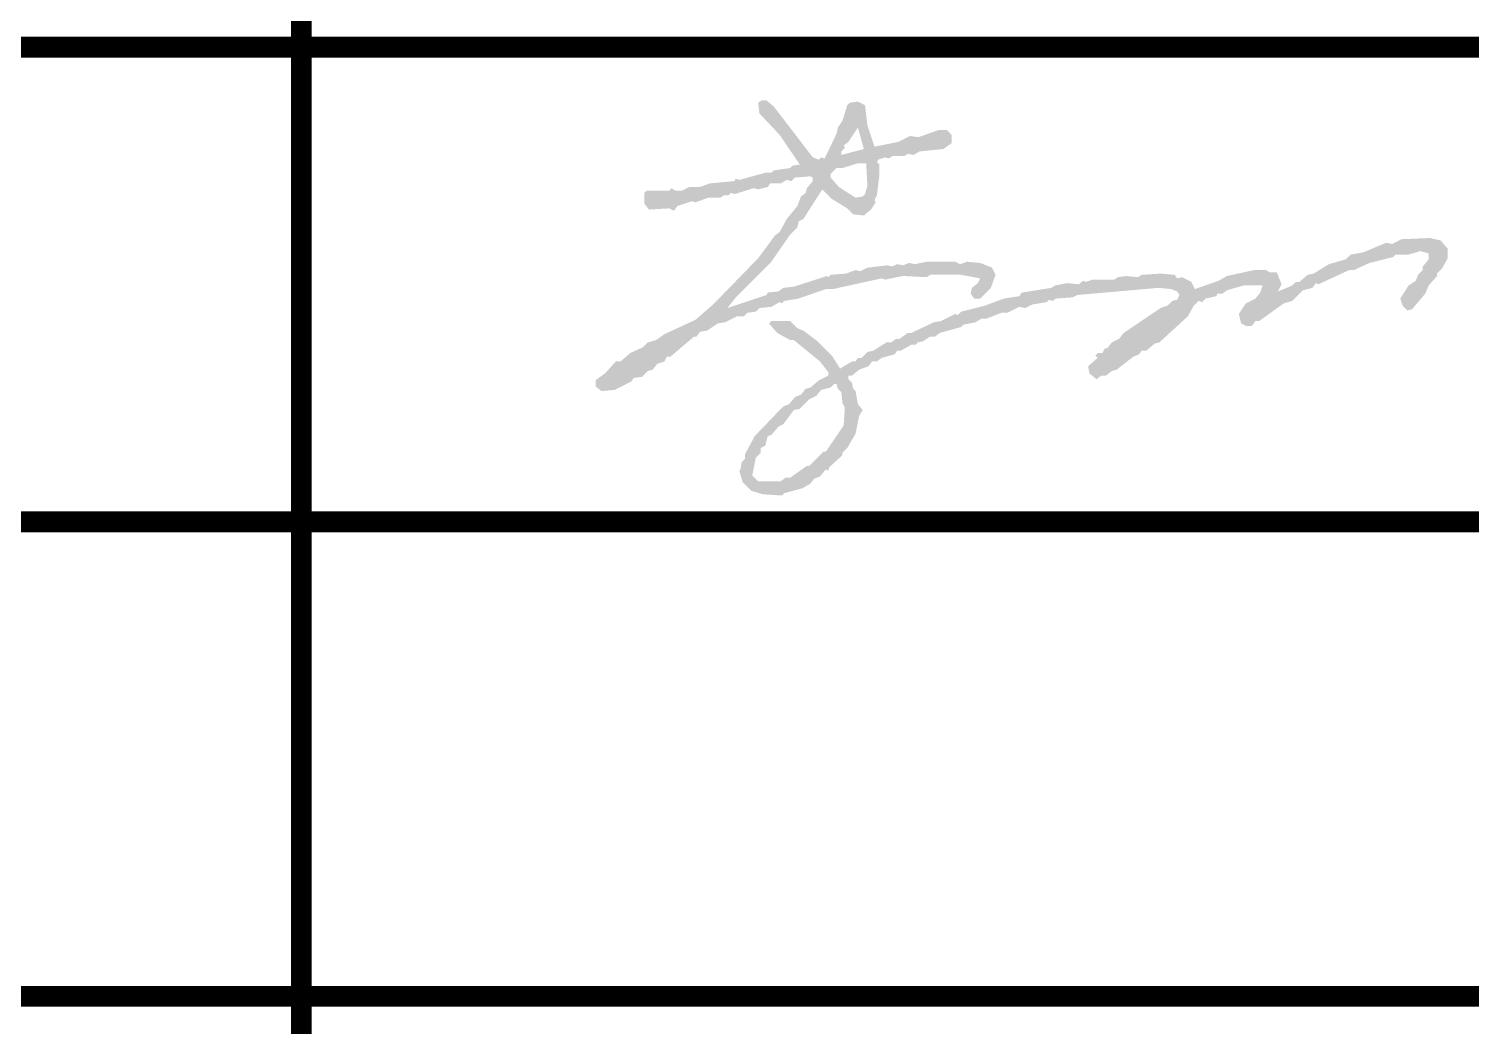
# Model space of a CAD drawing. Extents: x -518115 to 389031, y -231062 to 1628073.
# Drawn here: x 79160 to 81590, y 653407 to 655088 of the extents above; entities that cross this region are included whole.
import ezdxf

# ---------------------------------------------------------------- set-up
doc = ezdxf.new("R2010")
doc.units = 0
doc.header["$LTSCALE"] = 1000
doc.header["$MEASUREMENT"] = 0
doc.layers.add('图框', color=140, linetype='Continuous')
doc.layers.add('签名', color=7, linetype='Continuous', lineweight=18)

# ---------------------------------------------------------------- blocks, each defined once
blk = doc.blocks.new('TK')
at = {"layer": '签名'}
h = blk.add_hatch(color=2, dxfattribs=at)
h.dxf.hatch_style = 1
h.paths.add_polyline_path([(546889.8, 501732.3), (546889.8, 501738.3), (546895.8, 501744.3), (546893.8, 501748.3), (546901.8, 501754.3), (546917.8, 501778.3), (546927.8, 501742.3)], flags=16)
h.paths.add_polyline_path([(546871.8, 501694.3), (546871.8, 501700.3), (546881.8, 501710.3), (546891.8, 501710.3), (546917.8, 501718.3), (546931.8, 501718.3), (546933.8, 501680.3), (546929.8, 501666.3), (546925.8, 501662.3), (546913.8, 501660.3), (546885.8, 501678.3)], flags=16)
h.paths.add_polyline_path([(546739.8, 501192.3), (546745.8, 501222.3), (546753.8, 501230.3), (546753.8, 501238.3), (546761.8, 501242.3), (546765.8, 501258.3), (546771.8, 501260.3), (546783.8, 501274.3), (546791.8, 501278.3), (546809.8, 501302.3), (546819.8, 501304.3), (546835.8, 501320.3), (546847.8, 501326.3), (546855.8, 501336.3), (546871.8, 501340.3), (546877.8, 501346.3), (546881.8, 501346.3), (546883.8, 501338.3), (546889.8, 501332.3), (546891.8, 501314.3), (546895.8, 501306.3), (546893.8, 501276.3), (546863.8, 501232.3), (546859.8, 501232.3), (546835.8, 501208.3), (546831.8, 501208.3), (546803.8, 501188.3), (546795.8, 501188.3), (546787.8, 501182.3), (546749.8, 501182.3)], flags=16)
h.paths.add_polyline_path([(546719.8, 501202.3), (546717.8, 501200.3), (546723.8, 501180.3), (546737.8, 501166.3), (546757.8, 501160.3), (546789.8, 501158.3), (546793.8, 501162.3), (546823.8, 501170.3), (546837.8, 501178.3), (546843.8, 501186.3), (546853.8, 501190.3), (546863.8, 501202.3), (546867.8, 501200.3), (546869.8, 501206.3), (546891.8, 501226.3), (546891.8, 501230.3), (546899.8, 501238.3), (546913.8, 501262.3), (546919.8, 501292.3), (546925.8, 501302.3), (546917.8, 501312.3), (546913.8, 501334.3), (546909.8, 501338.3), (546907.8, 501348.3), (546901.8, 501354.3), (546901.8, 501360.3), (546907.8, 501360.3), (546919.8, 501370.3), (546935.8, 501376.3), (546941.8, 501384.3), (546949.8, 501384.3), (546957.8, 501390.3), (546979.8, 501396.3), (546983.8, 501402.3), (546989.8, 501402.3), (547007.8, 501412.3), (547015.8, 501412.3), (547017.8, 501416.3), (547027.8, 501418.3), (547039.8, 501426.3), (547047.8, 501426.3), (547055.8, 501432.3), (547091.8, 501442.3), (547095.8, 501446.3), (547115.8, 501450.3), (547125.8, 501456.3), (547133.8, 501456.3), (547159.8, 501466.3), (547169.8, 501466.3), (547189.8, 501476.3), (547199.8, 501474.3), (547211.8, 501480.3), (547235.8, 501484.3), (547239.8, 501488.3), (547245.8, 501486.3), (547251.8, 501490.3), (547279.8, 501492.3), (547287.8, 501496.3), (547423.8, 501508.3), (547445.8, 501506.3), (547455.8, 501502.3), (547459.8, 501496.3), (547455.8, 501488.3), (547447.8, 501486.3), (547439.8, 501478.3), (547427.8, 501474.3), (547365.8, 501432.3), (547357.8, 501422.3), (547345.8, 501416.3), (547337.8, 501406.3), (547333.8, 501406.3), (547329.8, 501398.3), (547321.8, 501398.3), (547317.8, 501394.3), (547321.8, 501390.3), (547305.8, 501376.3), (547307.8, 501364.3), (547319.8, 501354.3), (547327.8, 501360.3), (547335.8, 501360.3), (547345.8, 501368.3), (547353.8, 501370.3), (547381.8, 501392.3), (547391.8, 501396.3), (547395.8, 501402.3), (547403.8, 501402.3), (547417.8, 501414.3), (547425.8, 501416.3), (547473.8, 501460.3), (547483.8, 501478.3), (547491.8, 501486.3), (547497.8, 501484.3), (547503.8, 501490.3), (547521.8, 501494.3), (547523.8, 501498.3), (547531.8, 501498.3), (547539.8, 501504.3), (547567.8, 501512.3), (547599.8, 501512.3), (547595.8, 501500.3), (547587.8, 501490.3), (547571.8, 501482.3), (547559.8, 501464.3), (547563.8, 501448.3), (547571.8, 501444.3), (547581.8, 501444.3), (547587.8, 501452.3), (547593.8, 501452.3), (547635.8, 501482.3), (547649.8, 501486.3), (547667.8, 501504.3), (547683.8, 501508.3), (547689.8, 501516.3), (547693.8, 501514.3), (547745.8, 501538.3), (547753.8, 501538.3), (547779.8, 501550.3), (547819.8, 501560.3), (547823.8, 501564.3), (547845.8, 501564.3), (547865.8, 501570.3), (547879.8, 501566.3), (547879.8, 501556.3), (547869.8, 501544.3), (547869.8, 501538.3), (547861.8, 501530.3), (547857.8, 501520.3), (547845.8, 501512.3), (547831.8, 501490.3), (547835.8, 501478.3), (547843.8, 501470.3), (547851.8, 501472.3), (547873.8, 501498.3), (547879.8, 501512.3), (547893.8, 501528.3), (547893.8, 501532.3), (547901.8, 501540.3), (547911.8, 501558.3), (547911.8, 501574.3), (547899.8, 501588.3), (547881.8, 501592.3), (547833.8, 501590.3), (547817.8, 501582.3), (547807.8, 501584.3), (547769.8, 501568.3), (547747.8, 501564.3), (547739.8, 501556.3), (547711.8, 501548.3), (547685.8, 501532.3), (547675.8, 501530.3), (547661.8, 501518.3), (547655.8, 501518.3), (547649.8, 501512.3), (547625.8, 501502.3), (547631.8, 501514.3), (547623.8, 501534.3), (547611.8, 501534.3), (547605.8, 501538.3), (547585.8, 501538.3), (547539.8, 501528.3), (547525.8, 501520.3), (547485.8, 501506.3), (547479.8, 501518.3), (547463.8, 501526.3), (547455.8, 501524.3), (547451.8, 501530.3), (547427.8, 501532.3), (547395.8, 501530.3), (547389.8, 501526.3), (547369.8, 501528.3), (547355.8, 501526.3), (547349.8, 501522.3), (547313.8, 501522.3), (547301.8, 501518.3), (547297.8, 501520.3), (547289.8, 501514.3), (547269.8, 501516.3), (547249.8, 501512.3), (547243.8, 501508.3), (547193.8, 501500.3), (547189.8, 501494.3), (547163.8, 501490.3), (547131.8, 501478.3), (547091.8, 501468.3), (547085.8, 501462.3), (547081.8, 501464.3), (547057.8, 501452.3), (547045.8, 501450.3), (547007.8, 501432.3), (547001.8, 501432.3), (546987.8, 501422.3), (546981.8, 501422.3), (546973.8, 501416.3), (546965.8, 501416.3), (546943.8, 501402.3), (546933.8, 501400.3), (546923.8, 501390.3), (546917.8, 501390.3), (546913.8, 501384.3), (546907.8, 501384.3), (546887.8, 501372.3), (546873.8, 501394.3), (546849.8, 501418.3), (546825.8, 501436.3), (546815.8, 501440.3), (546803.8, 501452.3), (546771.8, 501452.3), (546767.8, 501448.3), (546781.8, 501432.3), (546803.8, 501420.3), (546809.8, 501420.3), (546853.8, 501384.3), (546867.8, 501366.3), (546867.8, 501360.3), (546851.8, 501352.3), (546837.8, 501340.3), (546829.8, 501338.3), (546821.8, 501328.3), (546811.8, 501324.3), (546801.8, 501312.3), (546791.8, 501308.3), (546743.8, 501258.3), (546727.8, 501228.3), (546727.8, 501220.3), (546721.8, 501214.3)])
h.paths.add_polyline_path([(546477.8, 501354.3), (546475.8, 501352.3), (546475.8, 501342.3), (546485.8, 501334.3), (546507.8, 501336.3), (546535.8, 501350.3), (546539.8, 501356.3), (546553.8, 501358.3), (546563.8, 501368.3), (546571.8, 501370.3), (546579.8, 501380.3), (546591.8, 501384.3), (546595.8, 501392.3), (546601.8, 501392.3), (546641.8, 501426.3), (546645.8, 501426.3), (546651.8, 501434.3), (546663.8, 501436.3), (546681.8, 501448.3), (546693.8, 501450.3), (546713.8, 501460.3), (546725.8, 501460.3), (546731.8, 501466.3), (546745.8, 501468.3), (546751.8, 501474.3), (546771.8, 501476.3), (546785.8, 501484.3), (546789.8, 501482.3), (546793.8, 501486.3), (546817.8, 501490.3), (546863.8, 501506.3), (546875.8, 501506.3), (546957.8, 501524.3), (546963.8, 501522.3), (546993.8, 501528.3), (547033.8, 501526.3), (547039.8, 501530.3), (547091.8, 501530.3), (547123.8, 501524.3), (547119.8, 501516.3), (547109.8, 501508.3), (547107.8, 501498.3), (547113.8, 501490.3), (547123.8, 501490.3), (547141.8, 501508.3), (547149.8, 501530.3), (547143.8, 501542.3), (547123.8, 501550.3), (547101.8, 501552.3), (547089.8, 501548.3), (547081.8, 501552.3), (547033.8, 501552.3), (547013.8, 501548.3), (547003.8, 501550.3), (546993.8, 501546.3), (546983.8, 501548.3), (546975.8, 501544.3), (546967.8, 501546.3), (546933.8, 501542.3), (546921.8, 501536.3), (546913.8, 501538.3), (546897.8, 501532.3), (546871.8, 501530.3), (546867.8, 501526.3), (546865.8, 501528.3), (546809.8, 501510.3), (546791.8, 501508.3), (546783.8, 501502.3), (546765.8, 501500.3), (546763.8, 501496.3), (546697.8, 501474.3), (546713.8, 501494.3), (546771.8, 501552.3), (546803.8, 501598.3), (546815.8, 501610.3), (546817.8, 501620.3), (546825.8, 501624.3), (546857.8, 501674.3), (546873.8, 501658.3), (546899.8, 501642.3), (546909.8, 501632.3), (546927.8, 501630.3), (546939.8, 501640.3), (546947.8, 501652.3), (546945.8, 501656.3), (546949.8, 501664.3), (546953.8, 501696.3), (546953.8, 501716.3), (546949.8, 501720.3), (546951.8, 501724.3), (546963.8, 501728.3), (546969.8, 501726.3), (546975.8, 501730.3), (546995.8, 501730.3), (547001.8, 501734.3), (547011.8, 501732.3), (547021.8, 501738.3), (547061.8, 501742.3), (547075.8, 501752.3), (547075.8, 501766.3), (547067.8, 501774.3), (547053.8, 501774.3), (547019.8, 501762.3), (547005.8, 501764.3), (546985.8, 501754.3), (546945.8, 501746.3), (546933.8, 501782.3), (546929.8, 501816.3), (546917.8, 501822.3), (546903.8, 501820.3), (546899.8, 501816.3), (546891.8, 501790.3), (546883.8, 501778.3), (546881.8, 501768.3), (546861.8, 501726.3), (546855.8, 501728.3), (546851.8, 501724.3), (546841.8, 501728.3), (546775.8, 501814.3), (546763.8, 501824.3), (546755.8, 501824.3), (546749.8, 501820.3), (546751.8, 501802.3), (546785.8, 501766.3), (546819.8, 501716.3), (546807.8, 501714.3), (546803.8, 501710.3), (546775.8, 501706.3), (546771.8, 501702.3), (546761.8, 501702.3), (546717.8, 501690.3), (546711.8, 501692.3), (546709.8, 501688.3), (546667.8, 501684.3), (546651.8, 501678.3), (546633.8, 501678.3), (546621.8, 501672.3), (546609.8, 501672.3), (546603.8, 501676.3), (546599.8, 501672.3), (546561.8, 501672.3), (546557.8, 501668.3), (546557.8, 501650.3), (546565.8, 501640.3), (546599.8, 501642.3), (546607.8, 501638.3), (546613.8, 501646.3), (546637.8, 501654.3), (546643.8, 501652.3), (546665.8, 501660.3), (546685.8, 501660.3), (546691.8, 501664.3), (546699.8, 501664.3), (546703.8, 501668.3), (546709.8, 501666.3), (546741.8, 501676.3), (546749.8, 501674.3), (546765.8, 501678.3), (546769.8, 501684.3), (546787.8, 501684.3), (546797.8, 501690.3), (546805.8, 501688.3), (546811.8, 501694.3), (546837.8, 501696.3), (546841.8, 501694.3), (546841.8, 501688.3), (546831.8, 501676.3), (546829.8, 501668.3), (546821.8, 501662.3), (546815.8, 501646.3), (546797.8, 501624.3), (546785.8, 501602.3), (546777.8, 501596.3), (546749.8, 501558.3), (546673.8, 501480.3), (546643.8, 501454.3), (546591.8, 501430.3), (546577.8, 501420.3), (546563.8, 501416.3), (546555.8, 501408.3), (546533.8, 501398.3), (546517.8, 501384.3), (546509.8, 501384.3), (546491.8, 501364.3)])
at = {"layer": '图框', "const_width": 35}
for points in [[(545980, 497114), (545980, 503514)], [(541480, 501914), (548480, 501914)], [(541480, 501114), (548480, 501114)], [(541480, 500314), (548480, 500314)]]:
    blk.add_lwpolyline(points, dxfattribs=at)

msp = doc.modelspace()

# ---------------------------------------------------------------- block references
msp.add_blockref('TK', (-466360.9, 153143.3))

doc.saveas('drawing.dxf')
